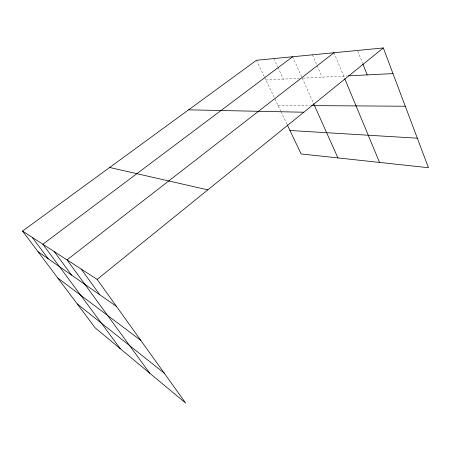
<?xml version="1.0" encoding="UTF-8"?>
<svg xmlns="http://www.w3.org/2000/svg" width="451" height="451" viewBox="0 0 451 451"><rect width="100%" height="100%" fill="white"/><g stroke="black" fill="none" stroke-linecap="round" stroke-linejoin="round"><path stroke-width="0.34" stroke-dasharray="2.25 1.69" d="M265.91 80.007L299.425 78.316M302.909 78.141L347.129 75.909M277.991 105.371L310.299 105.59M256.501 60.265L264.438 76.924M264.731 77.538L280.685 111.025M280.984 111.651L286.966 124.211M273.842 58.579L277.585 66.675M277.872 67.295L283.352 79.128M292.626 56.753L301.657 76.918M302.221 78.175L313.372 103.065M312.425 54.83L322.087 77.172M333.971 52.733L344.474 78.029M357.756 51.093L362.61 63.315"/><path stroke-width="0.68" d="M383.311 47.941L256.501 60.265L22.55 231.064L97.134 279.4L383.311 47.941L428.45 167.716L301.133 153.943L287.264 124.837M333.971 52.733L67.013 259.877L149.805 373.259M292.626 56.753L42.873 244.233L120.423 348.832M348.516 75.841L392.979 73.598M311.703 105.602L405.28 106.233M188.591 109.847L303.827 112.226M289.959 130.491L417.322 138.192M109.649 167.473L207.832 189.865M38.042 251.697L116.471 306.415M57.801 278.03L140.763 340.353M77.222 303.901L164.237 373.146M22.55 231.064L95.217 327.877L185.654 403.059L97.134 279.4M32.218 237.327L48.268 258.835M54.312 251.647L71.568 275.087M81.197 269.072L99.795 294.779M313.654 103.702L337.94 157.923M344.744 78.677L379.533 162.422M362.863 63.963L367.21 74.9"/></g></svg>
